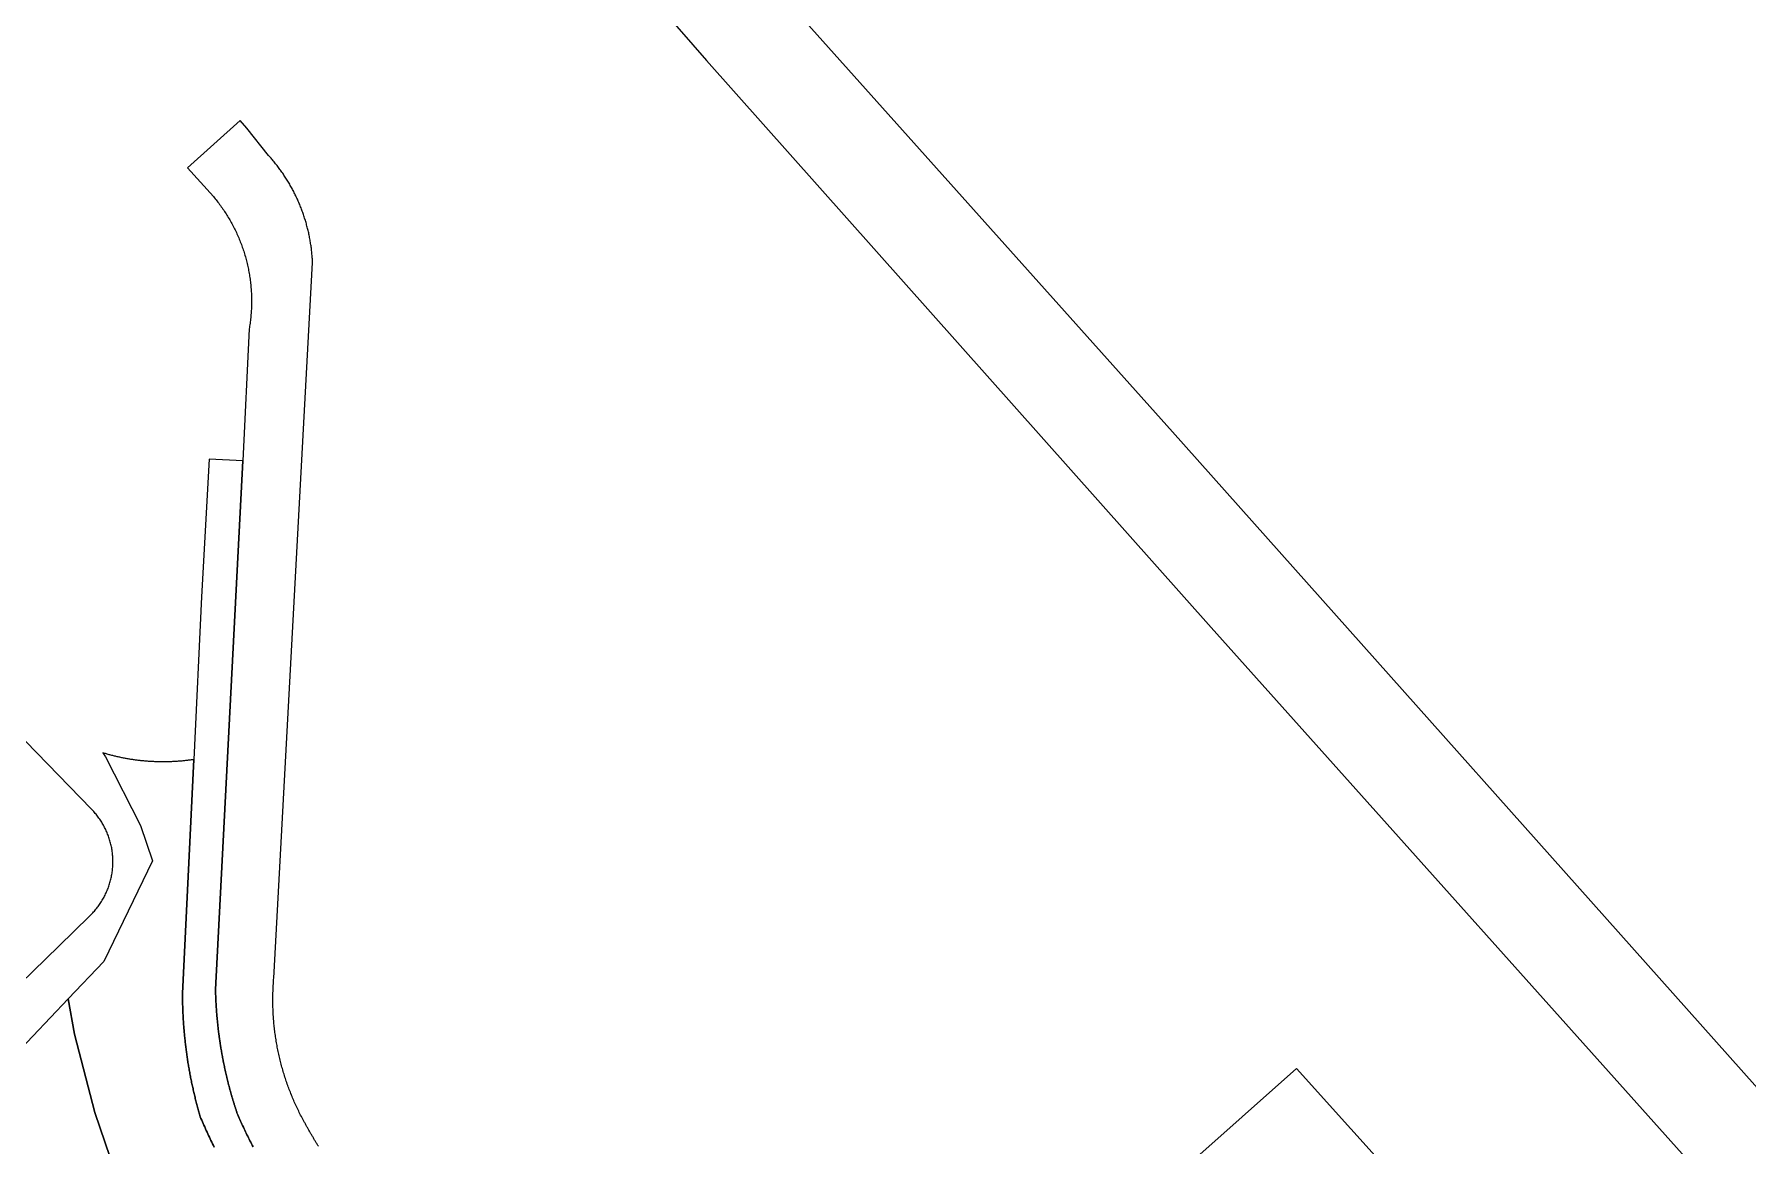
# Model space of a CAD drawing. Header units: metres. Extents: x -127 to 442, y -186 to 462.
# Drawn here: x 70.6 to 138.1, y 291.9 to 335.7 of the extents above; entities that cross this region are included whole.
import ezdxf

# ---------------------------------------------------------------- set-up
doc = ezdxf.new("R2010")
doc.units = ezdxf.units.M

msp = doc.modelspace()

# ---------------------------------------------------------------- linework, layer by layer
at = {"layer": 'road_0', "color": 8}
for points in [[(81.804, 291.866), (81.787, 291.893), (81.771, 291.921), (81.754, 291.948), (81.738, 291.975), (81.722, 292.002), (81.706, 292.03), (81.689, 292.057), (81.673, 292.084), (81.657, 292.112), (81.641, 292.139), (81.625, 292.166), (81.608, 292.194), (81.592, 292.221), (81.576, 292.249), (81.56, 292.276), (81.544, 292.304), (81.528, 292.331), (81.512, 292.359), (81.497, 292.386), (81.481, 292.414), (81.465, 292.441), (81.449, 292.469), (81.433, 292.497), (81.418, 292.524), (81.402, 292.552), (81.386, 292.58), (81.371, 292.607), (81.355, 292.635), (81.34, 292.663), (81.324, 292.69), (81.309, 292.718), (81.293, 292.746), (81.278, 292.774), (81.262, 292.802), (81.247, 292.829), (81.232, 292.857), (81.216, 292.885), (81.201, 292.913), (81.186, 292.941), (81.186, 292.941), (81.159, 292.992), (81.132, 293.044), (81.105, 293.095), (81.079, 293.147), (81.053, 293.199), (81.027, 293.251), (81.002, 293.303), (80.977, 293.355), (80.952, 293.408), (80.928, 293.461), (80.904, 293.513), (80.88, 293.566), (80.856, 293.619), (80.833, 293.672), (80.81, 293.726), (80.787, 293.779), (80.765, 293.833), (80.743, 293.886), (80.721, 293.94), (80.7, 293.994), (80.679, 294.048), (80.658, 294.102), (80.638, 294.157), (80.618, 294.211), (80.598, 294.266), (80.579, 294.32), (80.559, 294.375), (80.541, 294.43), (80.522, 294.485), (80.504, 294.54), (80.486, 294.595), (80.468, 294.651), (80.451, 294.706), (80.434, 294.762), (80.418, 294.817), (80.401, 294.873), (80.386, 294.929), (80.37, 294.985), (80.355, 295.041), (80.34, 295.097), (80.325, 295.153), (80.311, 295.209), (80.297, 295.265), (80.283, 295.322), (80.27, 295.378), (80.257, 295.435), (80.244, 295.492), (80.232, 295.548), (80.22, 295.605), (80.208, 295.662), (80.197, 295.719), (80.186, 295.776), (80.175, 295.833), (80.165, 295.89), (80.155, 295.947), (80.145, 296.004), (80.136, 296.062), (80.127, 296.119), (80.118, 296.176), (80.11, 296.234), (80.102, 296.291), (80.094, 296.349), (80.087, 296.406), (80.08, 296.464), (80.073, 296.521), (80.067, 296.579), (80.061, 296.637), (80.055, 296.695), (80.05, 296.752), (80.045, 296.81), (80.04, 296.868), (80.036, 296.926), (80.032, 296.984), (80.028, 297.042), (80.025, 297.1), (80.022, 297.158), (80.019, 297.216), (80.017, 297.274), (80.015, 297.332), (80.014, 297.39), (80.012, 297.448), (80.011, 297.506), (80.011, 297.564), (80.01, 297.622), (80.011, 297.68), (80.011, 297.738), (80.012, 297.796), (80.013, 297.854), (80.014, 297.912), (80.016, 297.97), (80.018, 298.028), (80.021, 298.086), (80.023, 298.144), (80.026, 298.202), (80.03, 298.26), (80.034, 298.317), (80.038, 298.375), (80.042, 298.433), (80.047, 298.491), (80.047, 298.491), (81.573, 326.674), (81.573, 326.674), (81.571, 326.721), (81.568, 326.768), (81.566, 326.815), (81.562, 326.862), (81.559, 326.908), (81.555, 326.955), (81.551, 327.002), (81.547, 327.049), (81.542, 327.095), (81.537, 327.142), (81.531, 327.189), (81.526, 327.235), (81.519, 327.282), (81.513, 327.328), (81.506, 327.375), (81.499, 327.421), (81.492, 327.468), (81.484, 327.514), (81.476, 327.56), (81.468, 327.606), (81.459, 327.652), (81.45, 327.699), (81.441, 327.745), (81.431, 327.791), (81.421, 327.836), (81.411, 327.882), (81.4, 327.928), (81.389, 327.974), (81.378, 328.019), (81.366, 328.065), (81.355, 328.11), (81.342, 328.155), (81.33, 328.201), (81.317, 328.246), (81.304, 328.291), (81.29, 328.336), (81.276, 328.381), (81.262, 328.426), (81.248, 328.47), (81.233, 328.515), (81.218, 328.559), (81.203, 328.604), (81.187, 328.648), (81.171, 328.692), (81.155, 328.736), (81.138, 328.78), (81.121, 328.824), (81.104, 328.867), (81.087, 328.911), (81.069, 328.954), (81.051, 328.998), (81.032, 329.041), (81.013, 329.084), (80.994, 329.127), (80.975, 329.17), (80.955, 329.212), (80.935, 329.255), (80.915, 329.297), (80.895, 329.339), (80.874, 329.382), (80.853, 329.423), (80.831, 329.465), (80.81, 329.507), (80.788, 329.548), (80.765, 329.59), (80.743, 329.631), (80.72, 329.672), (80.697, 329.713), (80.673, 329.753), (80.649, 329.794), (80.625, 329.834), (80.601, 329.874), (80.577, 329.914), (80.552, 329.954), (80.527, 329.994), (80.501, 330.033), (80.475, 330.073), (80.449, 330.112), (80.423, 330.151), (80.397, 330.189), (80.37, 330.228), (80.343, 330.266), (80.316, 330.305), (80.288, 330.343), (80.26, 330.38), (80.232, 330.418), (80.204, 330.455), (80.175, 330.493), (80.146, 330.53), (80.117, 330.566), (80.087, 330.603), (80.058, 330.639), (80.028, 330.675), (79.998, 330.711), (79.967, 330.747), (79.937, 330.783), (79.906, 330.818), (79.874, 330.853), (79.843, 330.888), (79.843, 330.888), (78.979, 331.961), (78.722, 332.261), (76.646, 330.402), (77.666, 329.272), (77.666, 329.272), (77.702, 329.229), (77.738, 329.185), (77.773, 329.141), (77.808, 329.097), (77.843, 329.053), (77.877, 329.008), (77.911, 328.963), (77.944, 328.918), (77.977, 328.872), (78.01, 328.826), (78.042, 328.78), (78.074, 328.733), (78.105, 328.686), (78.136, 328.639), (78.166, 328.592), (78.197, 328.544), (78.226, 328.496), (78.255, 328.448), (78.284, 328.4), (78.313, 328.351), (78.341, 328.302), (78.368, 328.253), (78.395, 328.204), (78.422, 328.154), (78.448, 328.104), (78.474, 328.054), (78.499, 328.004), (78.524, 327.954), (78.549, 327.903), (78.573, 327.852), (78.596, 327.801), (78.619, 327.749), (78.642, 327.698), (78.664, 327.646), (78.686, 327.594), (78.707, 327.542), (78.728, 327.49), (78.749, 327.437), (78.769, 327.384), (78.788, 327.331), (78.807, 327.278), (78.825, 327.225), (78.843, 327.172), (78.861, 327.118), (78.878, 327.065), (78.895, 327.011), (78.911, 326.957), (78.927, 326.903), (78.942, 326.849), (78.956, 326.794), (78.971, 326.74), (78.984, 326.685), (78.998, 326.63), (79.011, 326.575), (79.023, 326.52), (79.035, 326.465), (79.046, 326.41), (79.057, 326.355), (79.067, 326.3), (79.077, 326.244), (79.086, 326.189), (79.095, 326.133), (79.104, 326.077), (79.112, 326.021), (79.119, 325.966), (79.126, 325.91), (79.132, 325.854), (79.138, 325.798), (79.144, 325.742), (79.149, 325.686), (79.153, 325.629), (79.157, 325.573), (79.161, 325.517), (79.164, 325.461), (79.166, 325.404), (79.168, 325.348), (79.17, 325.292), (79.171, 325.236), (79.171, 325.179), (79.171, 325.123), (79.171, 325.067), (79.17, 325.01), (79.168, 324.954), (79.166, 324.898), (79.164, 324.841), (79.161, 324.785), (79.157, 324.729), (79.153, 324.673), (79.149, 324.617), (79.144, 324.56), (79.138, 324.504), (79.132, 324.448), (79.126, 324.392), (79.119, 324.336), (79.112, 324.281), (79.104, 324.225), (79.095, 324.169), (79.086, 324.114), (79.077, 324.058), (79.077, 324.058), (78.829, 318.858), (77.75, 298.048), (77.75, 298.048), (77.75, 298.026), (77.751, 298.005), (77.752, 297.983), (77.752, 297.962), (77.753, 297.94), (77.753, 297.918), (77.754, 297.897), (77.755, 297.875), (77.755, 297.854), (77.756, 297.832), (77.757, 297.81), (77.758, 297.789), (77.759, 297.767), (77.759, 297.746), (77.76, 297.724), (77.761, 297.703), (77.762, 297.681), (77.763, 297.659), (77.764, 297.638), (77.765, 297.616), (77.766, 297.595), (77.767, 297.573), (77.768, 297.552), (77.77, 297.53), (77.771, 297.508), (77.772, 297.487), (77.773, 297.465), (77.774, 297.444), (77.776, 297.422), (77.777, 297.401), (77.778, 297.379), (77.78, 297.357), (77.781, 297.336), (77.782, 297.314), (77.784, 297.293), (77.785, 297.271), (77.787, 297.25), (77.788, 297.228), (77.79, 297.207), (77.792, 297.185), (77.793, 297.164), (77.795, 297.142), (77.796, 297.12), (77.798, 297.099), (77.8, 297.077), (77.802, 297.056), (77.803, 297.034), (77.805, 297.013), (77.807, 296.991), (77.809, 296.97), (77.811, 296.948), (77.813, 296.927), (77.815, 296.905), (77.817, 296.884), (77.819, 296.862), (77.821, 296.841), (77.823, 296.819), (77.825, 296.798), (77.827, 296.776), (77.829, 296.755), (77.831, 296.733), (77.834, 296.712), (77.836, 296.69), (77.838, 296.669), (77.84, 296.647), (77.843, 296.626), (77.845, 296.604), (77.847, 296.583), (77.85, 296.561), (77.852, 296.54), (77.855, 296.518), (77.857, 296.497), (77.86, 296.476), (77.862, 296.454), (77.865, 296.433), (77.867, 296.411), (77.87, 296.39), (77.873, 296.368), (77.875, 296.347), (77.878, 296.325), (77.881, 296.304), (77.884, 296.283), (77.886, 296.261), (77.889, 296.24), (77.892, 296.218), (77.895, 296.197), (77.898, 296.176), (77.901, 296.154), (77.904, 296.133), (77.907, 296.111), (77.91, 296.09), (77.913, 296.069), (77.916, 296.047), (77.919, 296.026), (77.922, 296.004), (77.925, 295.983), (77.929, 295.962), (77.932, 295.94), (77.935, 295.919), (77.935, 295.919), (77.939, 295.891), (77.944, 295.862), (77.948, 295.834), (77.953, 295.806), (77.957, 295.777), (77.962, 295.749), (77.967, 295.721), (77.971, 295.692), (77.976, 295.664), (77.981, 295.636), (77.986, 295.607), (77.991, 295.579), (77.996, 295.551), (78.001, 295.523), (78.006, 295.494), (78.011, 295.466), (78.016, 295.438), (78.021, 295.41), (78.026, 295.382), (78.032, 295.353), (78.037, 295.325), (78.042, 295.297), (78.048, 295.269), (78.053, 295.241), (78.059, 295.213), (78.064, 295.184), (78.07, 295.156), (78.076, 295.128), (78.082, 295.1), (78.087, 295.072), (78.093, 295.044), (78.099, 295.016), (78.105, 294.988), (78.111, 294.96), (78.117, 294.932), (78.123, 294.904), (78.129, 294.875), (78.135, 294.847), (78.142, 294.819), (78.148, 294.791), (78.154, 294.763), (78.161, 294.736), (78.167, 294.708), (78.174, 294.68), (78.18, 294.652), (78.187, 294.624), (78.193, 294.596), (78.2, 294.568), (78.207, 294.54), (78.213, 294.512), (78.22, 294.484), (78.227, 294.456), (78.234, 294.429), (78.241, 294.401), (78.248, 294.373), (78.255, 294.345), (78.262, 294.317), (78.269, 294.289), (78.276, 294.262), (78.284, 294.234), (78.291, 294.206), (78.298, 294.178), (78.306, 294.151), (78.313, 294.123), (78.321, 294.095), (78.328, 294.068), (78.336, 294.04), (78.343, 294.012), (78.351, 293.985), (78.359, 293.957), (78.367, 293.929), (78.374, 293.902), (78.382, 293.874), (78.39, 293.847), (78.398, 293.819), (78.406, 293.792), (78.414, 293.764), (78.422, 293.737), (78.431, 293.709), (78.439, 293.682), (78.447, 293.654), (78.455, 293.627), (78.464, 293.599), (78.472, 293.572), (78.481, 293.544), (78.489, 293.517), (78.498, 293.489), (78.506, 293.462), (78.515, 293.435), (78.524, 293.407), (78.532, 293.38), (78.541, 293.353), (78.55, 293.325), (78.559, 293.298), (78.568, 293.271), (78.577, 293.244), (78.586, 293.216), (78.595, 293.189), (78.604, 293.162), (78.604, 293.162), (78.63, 293.102), (78.657, 293.041), (78.684, 292.981), (78.711, 292.921), (78.738, 292.86), (78.765, 292.8), (78.793, 292.74), (78.82, 292.681), (78.848, 292.621), (78.876, 292.561), (78.905, 292.502), (78.933, 292.442), (78.962, 292.383), (78.991, 292.323), (79.02, 292.264), (79.049, 292.205), (79.078, 292.146), (79.108, 292.087), (79.138, 292.028), (79.168, 291.97), (79.198, 291.911), (79.229, 291.852)], [(64.98, 293.339), (71.576, 299.754), (72.781, 300.926), (72.781, 300.926), (72.815, 300.959), (72.849, 300.992), (72.883, 301.026), (72.915, 301.061), (72.948, 301.096), (72.979, 301.132), (73.01, 301.168), (73.041, 301.204), (73.071, 301.241), (73.1, 301.279), (73.129, 301.317), (73.157, 301.355), (73.184, 301.394), (73.211, 301.434), (73.237, 301.474), (73.263, 301.514), (73.288, 301.554), (73.312, 301.595), (73.335, 301.637), (73.358, 301.679), (73.38, 301.721), (73.402, 301.763), (73.423, 301.806), (73.443, 301.849), (73.462, 301.893), (73.481, 301.936), (73.499, 301.98), (73.517, 302.025), (73.533, 302.069), (73.549, 302.114), (73.564, 302.16), (73.579, 302.205), (73.592, 302.251), (73.605, 302.296), (73.617, 302.342), (73.629, 302.389), (73.64, 302.435), (73.649, 302.482), (73.659, 302.528), (73.667, 302.575), (73.675, 302.622), (73.682, 302.669), (73.688, 302.717), (73.693, 302.764), (73.698, 302.811), (73.702, 302.859), (73.705, 302.906), (73.707, 302.954), (73.709, 303.001), (73.71, 303.049), (73.71, 303.097), (73.709, 303.144), (73.708, 303.192), (73.705, 303.24), (73.702, 303.287), (73.698, 303.335), (73.694, 303.382), (73.689, 303.429), (73.682, 303.477), (73.676, 303.524), (73.668, 303.571), (73.66, 303.618), (73.651, 303.664), (73.641, 303.711), (73.63, 303.757), (73.619, 303.804), (73.607, 303.85), (73.594, 303.896), (73.58, 303.941), (73.566, 303.987), (73.551, 304.032), (73.535, 304.077), (73.518, 304.121), (73.501, 304.166), (73.483, 304.21), (73.465, 304.254), (73.445, 304.297), (73.425, 304.34), (73.404, 304.383), (73.383, 304.426), (73.361, 304.468), (73.338, 304.51), (73.314, 304.551), (73.29, 304.592), (73.266, 304.633), (73.24, 304.673), (73.214, 304.713), (73.187, 304.752), (73.16, 304.791), (73.132, 304.83), (73.103, 304.868), (73.074, 304.906), (73.044, 304.943), (73.014, 304.979), (72.983, 305.016), (72.951, 305.051), (72.919, 305.086), (72.886, 305.121), (72.853, 305.155), (72.853, 305.155), (63.399, 314.885)], [(147.576, 264.694), (120.342, 294.937), (98.82, 275.789)]]:
    msp.add_lwpolyline(points, dxfattribs=at)
at = {"layer": 'road_5', "color": 3}
msp.add_lwpolyline([(81.315, 357.841), (78.859, 355.539), (97.1, 334.63), (116.98, 312.3), (138.1, 288.7), (156.449, 267.906), (159.64, 264.29), (170.31, 252.14), (179.996, 241.276), (183.264, 244.334), (180.61, 247.3), (162.12, 267.71), (159.44, 270.709), (139.47, 293.06), (115.45, 320.01), (99.55, 337.78), (90.9, 347.51), (81.315, 357.841)], close=True, dxfattribs=at)
at = {"layer": 'terrain_0', "color": 8}
msp.add_lwpolyline([(79.229, 291.852), (79.198, 291.911), (79.168, 291.97), (79.138, 292.028), (79.108, 292.087), (79.078, 292.146), (79.049, 292.205), (79.02, 292.264), (78.991, 292.323), (78.962, 292.383), (78.933, 292.442), (78.905, 292.502), (78.876, 292.561), (78.848, 292.621), (78.82, 292.681), (78.793, 292.74), (78.765, 292.8), (78.738, 292.86), (78.711, 292.921), (78.684, 292.981), (78.657, 293.041), (78.63, 293.102), (78.604, 293.162), (78.604, 293.162), (78.595, 293.189), (78.586, 293.216), (78.577, 293.244), (78.568, 293.271), (78.559, 293.298), (78.55, 293.325), (78.541, 293.353), (78.532, 293.38), (78.524, 293.407), (78.515, 293.435), (78.506, 293.462), (78.498, 293.489), (78.489, 293.517), (78.481, 293.544), (78.472, 293.572), (78.464, 293.599), (78.455, 293.627), (78.447, 293.654), (78.439, 293.682), (78.431, 293.709), (78.422, 293.737), (78.414, 293.764), (78.406, 293.792), (78.398, 293.819), (78.39, 293.847), (78.382, 293.874), (78.374, 293.902), (78.367, 293.929), (78.359, 293.957), (78.351, 293.985), (78.343, 294.012), (78.336, 294.04), (78.328, 294.068), (78.321, 294.095), (78.313, 294.123), (78.306, 294.151), (78.298, 294.178), (78.291, 294.206), (78.284, 294.234), (78.276, 294.262), (78.269, 294.289), (78.262, 294.317), (78.255, 294.345), (78.248, 294.373), (78.241, 294.401), (78.234, 294.429), (78.227, 294.456), (78.22, 294.484), (78.213, 294.512), (78.207, 294.54), (78.2, 294.568), (78.193, 294.596), (78.187, 294.624), (78.18, 294.652), (78.174, 294.68), (78.167, 294.708), (78.161, 294.736), (78.154, 294.763), (78.148, 294.791), (78.142, 294.819), (78.135, 294.847), (78.129, 294.875), (78.123, 294.904), (78.117, 294.932), (78.111, 294.96), (78.105, 294.988), (78.099, 295.016), (78.093, 295.044), (78.087, 295.072), (78.082, 295.1), (78.076, 295.128), (78.07, 295.156), (78.064, 295.184), (78.059, 295.213), (78.053, 295.241), (78.048, 295.269), (78.042, 295.297), (78.037, 295.325), (78.032, 295.353), (78.026, 295.382), (78.021, 295.41), (78.016, 295.438), (78.011, 295.466), (78.006, 295.494), (78.001, 295.523), (77.996, 295.551), (77.991, 295.579), (77.986, 295.607), (77.981, 295.636), (77.976, 295.664), (77.971, 295.692), (77.967, 295.721), (77.962, 295.749), (77.957, 295.777), (77.953, 295.806), (77.948, 295.834), (77.944, 295.862), (77.939, 295.891), (77.935, 295.919), (77.935, 295.919), (77.932, 295.94), (77.929, 295.962), (77.925, 295.983), (77.922, 296.004), (77.919, 296.026), (77.916, 296.047), (77.913, 296.069), (77.91, 296.09), (77.907, 296.111), (77.904, 296.133), (77.901, 296.154), (77.898, 296.176), (77.895, 296.197), (77.892, 296.218), (77.889, 296.24), (77.886, 296.261), (77.884, 296.283), (77.881, 296.304), (77.878, 296.325), (77.875, 296.347), (77.873, 296.368), (77.87, 296.39), (77.867, 296.411), (77.865, 296.433), (77.862, 296.454), (77.86, 296.476), (77.857, 296.497), (77.855, 296.518), (77.852, 296.54), (77.85, 296.561), (77.847, 296.583), (77.845, 296.604), (77.843, 296.626), (77.84, 296.647), (77.838, 296.669), (77.836, 296.69), (77.834, 296.712), (77.831, 296.733), (77.829, 296.755), (77.827, 296.776), (77.825, 296.798), (77.823, 296.819), (77.821, 296.841), (77.819, 296.862), (77.817, 296.884), (77.815, 296.905), (77.813, 296.927), (77.811, 296.948), (77.809, 296.97), (77.807, 296.991), (77.805, 297.013), (77.803, 297.034), (77.802, 297.056), (77.8, 297.077), (77.798, 297.099), (77.796, 297.12), (77.795, 297.142), (77.793, 297.164), (77.792, 297.185), (77.79, 297.207), (77.788, 297.228), (77.787, 297.25), (77.785, 297.271), (77.784, 297.293), (77.782, 297.314), (77.781, 297.336), (77.78, 297.357), (77.778, 297.379), (77.777, 297.401), (77.776, 297.422), (77.774, 297.444), (77.773, 297.465), (77.772, 297.487), (77.771, 297.508), (77.77, 297.53), (77.768, 297.552), (77.767, 297.573), (77.766, 297.595), (77.765, 297.616), (77.764, 297.638), (77.763, 297.659), (77.762, 297.681), (77.761, 297.703), (77.76, 297.724), (77.759, 297.746), (77.759, 297.767), (77.758, 297.789), (77.757, 297.81), (77.756, 297.832), (77.755, 297.854), (77.755, 297.875), (77.754, 297.897), (77.753, 297.918), (77.753, 297.94), (77.752, 297.962), (77.752, 297.983), (77.751, 298.005), (77.75, 298.026), (77.75, 298.048), (77.75, 298.048), (78.829, 318.858), (78.829, 318.858), (77.495, 318.923), (77.204, 313.507), (76.895, 307.098), (76.45, 297.888), (76.45, 297.888), (76.45, 297.838), (76.45, 297.789), (76.451, 297.739), (76.451, 297.689), (76.452, 297.639), (76.453, 297.59), (76.454, 297.54), (76.455, 297.49), (76.456, 297.44), (76.457, 297.391), (76.459, 297.341), (76.46, 297.291), (76.462, 297.241), (76.464, 297.192), (76.466, 297.142), (76.469, 297.092), (76.471, 297.043), (76.473, 296.993), (76.476, 296.943), (76.479, 296.894), (76.482, 296.844), (76.485, 296.794), (76.488, 296.745), (76.492, 296.695), (76.495, 296.645), (76.499, 296.596), (76.503, 296.546), (76.507, 296.497), (76.511, 296.447), (76.515, 296.397), (76.519, 296.348), (76.524, 296.298), (76.528, 296.249), (76.533, 296.199), (76.538, 296.15), (76.543, 296.1), (76.549, 296.051), (76.554, 296.001), (76.559, 295.952), (76.565, 295.903), (76.571, 295.853), (76.577, 295.804), (76.583, 295.754), (76.589, 295.705), (76.596, 295.656), (76.602, 295.606), (76.609, 295.557), (76.616, 295.508), (76.623, 295.459), (76.63, 295.409), (76.637, 295.36), (76.644, 295.311), (76.652, 295.262), (76.659, 295.213), (76.667, 295.163), (76.675, 295.114), (76.683, 295.065), (76.692, 295.016), (76.7, 294.967), (76.708, 294.918), (76.717, 294.869), (76.726, 294.82), (76.735, 294.771), (76.744, 294.722), (76.753, 294.673), (76.762, 294.625), (76.772, 294.576), (76.782, 294.527), (76.791, 294.478), (76.801, 294.429), (76.811, 294.381), (76.822, 294.332), (76.832, 294.283), (76.842, 294.235), (76.853, 294.186), (76.864, 294.138), (76.875, 294.089), (76.886, 294.041), (76.897, 293.992), (76.908, 293.944), (76.92, 293.895), (76.931, 293.847), (76.943, 293.799), (76.955, 293.75), (76.967, 293.702), (76.979, 293.654), (76.992, 293.606), (77.004, 293.557), (77.017, 293.509), (77.029, 293.461), (77.042, 293.413), (77.055, 293.365), (77.068, 293.317), (77.082, 293.269), (77.095, 293.221), (77.109, 293.173), (77.122, 293.126), (77.136, 293.078), (77.15, 293.03), (77.15, 293.03), (77.179, 292.963), (77.208, 292.895), (77.237, 292.828), (77.266, 292.761), (77.296, 292.694), (77.325, 292.627), (77.355, 292.561), (77.385, 292.494), (77.416, 292.427), (77.446, 292.361), (77.477, 292.294), (77.508, 292.228), (77.539, 292.162), (77.571, 292.096), (77.602, 292.03), (77.634, 291.964), (77.666, 291.898), (77.699, 291.832)], dxfattribs=at)
at = {"layer": 'terrain_5', "color": 3}
for points in [[(77.699, 291.832), (77.666, 291.898), (77.634, 291.964), (77.602, 292.03), (77.571, 292.096), (77.539, 292.162), (77.508, 292.228), (77.477, 292.294), (77.446, 292.361), (77.416, 292.427), (77.385, 292.494), (77.355, 292.561), (77.325, 292.627), (77.296, 292.694), (77.266, 292.761), (77.237, 292.828), (77.208, 292.895), (77.179, 292.963), (77.15, 293.03), (77.15, 293.03), (77.136, 293.078), (77.122, 293.126), (77.109, 293.173), (77.095, 293.221), (77.082, 293.269), (77.068, 293.317), (77.055, 293.365), (77.042, 293.413), (77.029, 293.461), (77.017, 293.509), (77.004, 293.557), (76.992, 293.606), (76.979, 293.654), (76.967, 293.702), (76.955, 293.75), (76.943, 293.799), (76.931, 293.847), (76.92, 293.895), (76.908, 293.944), (76.897, 293.992), (76.886, 294.041), (76.875, 294.089), (76.864, 294.138), (76.853, 294.186), (76.842, 294.235), (76.832, 294.283), (76.822, 294.332), (76.811, 294.381), (76.801, 294.429), (76.791, 294.478), (76.782, 294.527), (76.772, 294.576), (76.762, 294.625), (76.753, 294.673), (76.744, 294.722), (76.735, 294.771), (76.726, 294.82), (76.717, 294.869), (76.708, 294.918), (76.7, 294.967), (76.692, 295.016), (76.683, 295.065), (76.675, 295.114), (76.667, 295.163), (76.659, 295.213), (76.652, 295.262), (76.644, 295.311), (76.637, 295.36), (76.63, 295.409), (76.623, 295.459), (76.616, 295.508), (76.609, 295.557), (76.602, 295.606), (76.596, 295.656), (76.589, 295.705), (76.583, 295.754), (76.577, 295.804), (76.571, 295.853), (76.565, 295.903), (76.559, 295.952), (76.554, 296.001), (76.549, 296.051), (76.543, 296.1), (76.538, 296.15), (76.533, 296.199), (76.528, 296.249), (76.524, 296.298), (76.519, 296.348), (76.515, 296.397), (76.511, 296.447), (76.507, 296.497), (76.503, 296.546), (76.499, 296.596), (76.495, 296.645), (76.492, 296.695), (76.488, 296.745), (76.485, 296.794), (76.482, 296.844), (76.479, 296.894), (76.476, 296.943), (76.473, 296.993), (76.471, 297.043), (76.469, 297.092), (76.466, 297.142), (76.464, 297.192), (76.462, 297.241), (76.46, 297.291), (76.459, 297.341), (76.457, 297.391), (76.456, 297.44), (76.455, 297.49), (76.454, 297.54), (76.453, 297.59), (76.452, 297.639), (76.451, 297.689), (76.451, 297.739), (76.45, 297.789), (76.45, 297.838), (76.45, 297.888), (76.45, 297.888), (76.895, 307.098), (76.895, 307.098), (76.859, 307.093), (76.823, 307.087), (76.786, 307.082), (76.75, 307.077), (76.714, 307.073), (76.677, 307.068), (76.641, 307.064), (76.605, 307.059), (76.568, 307.055), (76.532, 307.051), (76.496, 307.048), (76.459, 307.044), (76.423, 307.041), (76.386, 307.037), (76.35, 307.034), (76.313, 307.031), (76.277, 307.029), (76.24, 307.026), (76.204, 307.024), (76.167, 307.021), (76.131, 307.019), (76.094, 307.017), (76.058, 307.015), (76.021, 307.014), (75.985, 307.012), (75.948, 307.011), (75.912, 307.01), (75.875, 307.009), (75.838, 307.008), (75.802, 307.008), (75.765, 307.007), (75.729, 307.007), (75.692, 307.007), (75.655, 307.007), (75.619, 307.007), (75.582, 307.007), (75.546, 307.008), (75.509, 307.009), (75.472, 307.009), (75.436, 307.01), (75.399, 307.012), (75.363, 307.013), (75.326, 307.015), (75.29, 307.016), (75.253, 307.018), (75.217, 307.02), (75.18, 307.022), (75.143, 307.025), (75.107, 307.027), (75.07, 307.03), (75.034, 307.033), (74.998, 307.036), (74.961, 307.039), (74.925, 307.042), (74.888, 307.046), (74.852, 307.049), (74.815, 307.053), (74.779, 307.057), (74.743, 307.061), (74.706, 307.066), (74.67, 307.07), (74.634, 307.075), (74.597, 307.08), (74.561, 307.085), (74.525, 307.09), (74.489, 307.095), (74.453, 307.101), (74.416, 307.106), (74.38, 307.112), (74.344, 307.118), (74.308, 307.124), (74.272, 307.13), (74.236, 307.137), (74.2, 307.143), (74.164, 307.15), (74.128, 307.157), (74.092, 307.164), (74.056, 307.171), (74.021, 307.179), (73.985, 307.186), (73.949, 307.194), (73.913, 307.202), (73.878, 307.21), (73.842, 307.218), (73.806, 307.227), (73.771, 307.235), (73.735, 307.244), (73.7, 307.253), (73.664, 307.262), (73.629, 307.271), (73.593, 307.28), (73.558, 307.29), (73.523, 307.3), (73.488, 307.309), (73.452, 307.319), (73.417, 307.33), (73.382, 307.34), (73.347, 307.35), (73.312, 307.361), (73.312, 307.361), (73.414, 307.208), (74.801, 304.499), (75.264, 303.111), (73.348, 299.146), (71.947, 297.67), (72.194, 296.278), (72.996, 293.194), (74.199, 289.659)], [(74.199, 289.659), (72.996, 293.194), (72.194, 296.278), (71.947, 297.67), (71.947, 297.67), (66.364, 291.788)]]:
    msp.add_lwpolyline(points, dxfattribs=at)

doc.saveas('drawing.dxf')
